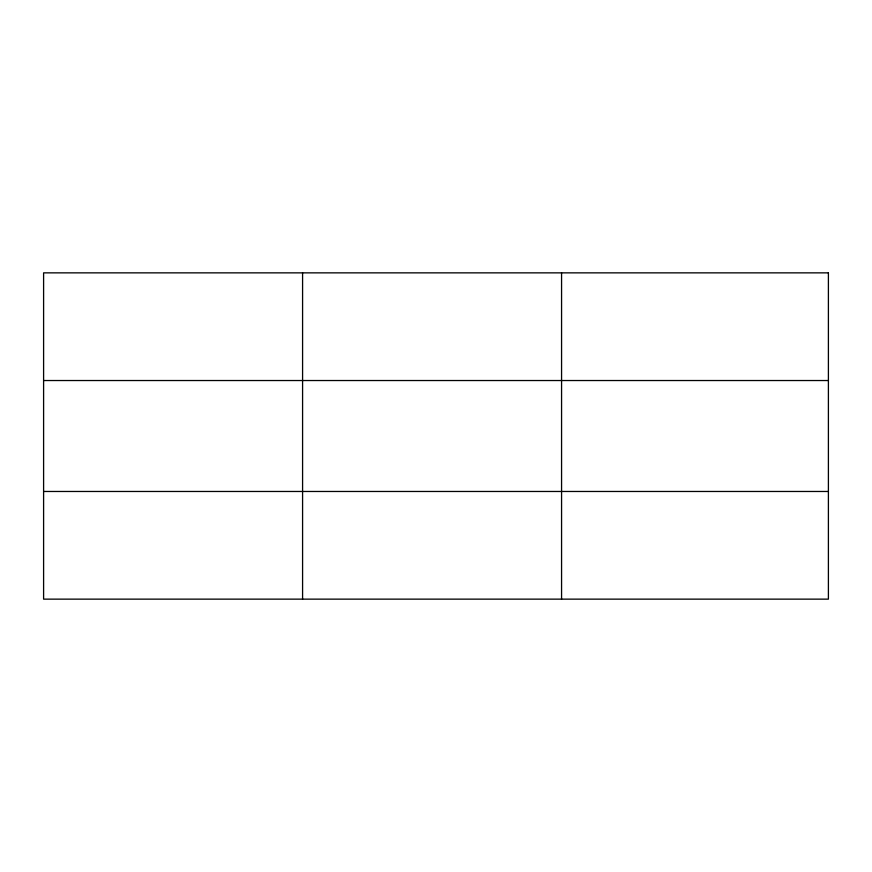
<?xml version="1.0" encoding="UTF-8"?>
<svg xmlns="http://www.w3.org/2000/svg" width="872" height="872" viewBox="0 0 872 872"><rect width="100%" height="100%" fill="white"/><g stroke="black" fill="none" stroke-linecap="round" stroke-linejoin="round"><path stroke-width="1.31" d="M302.584 599.14L302.584 272.86M561.568 599.14L561.568 272.86M43.6 380.53L828.4 380.53M43.6 491.47L828.4 491.47M828.4 272.86L828.4 599.14L43.6 599.14L43.6 272.86L828.4 272.86"/></g></svg>
